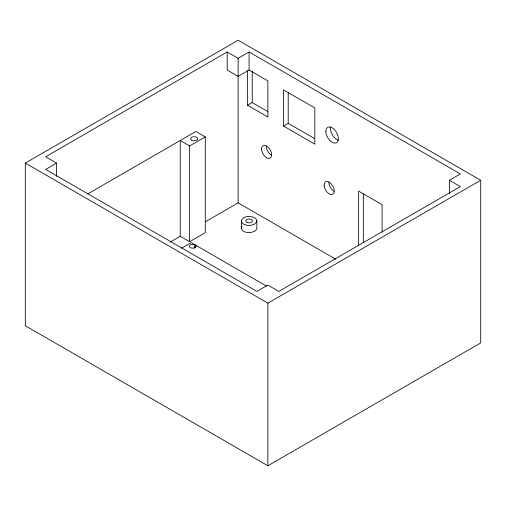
<?xml version="1.0" encoding="UTF-8"?>
<svg xmlns="http://www.w3.org/2000/svg" width="506" height="506" viewBox="0 0 506 506"><rect width="100%" height="100%" fill="white"/><g stroke="black" fill="none" stroke-linecap="round" stroke-linejoin="round"><path stroke-width="0.76" d="M241.343 220.926C242.829 215.657 250.47 215.657 254.562 217.763A7.748 4.472 0 0 1 256.567 222.083L254.562 224.088L251.09 225.246A7.748 4.472 0 0 1 242.38 223.165L241.343 220.926L241.343 228.155L242.38 230.388A7.748 4.472 0 0 0 251.09 232.475L254.562 231.318L256.567 229.313A7.748 4.472 0 0 0 256.833 228.155L256.833 220.926M241.343 228.155L241.602 226.998M25.3 163.096L238.13 40.221L480.7 180.269L480.7 342.904L267.87 465.779L25.3 325.731L25.3 163.096L267.87 303.145L480.7 180.269M449.404 193.621L449.404 180.269L460.359 173.944L249.085 51.966L238.13 58.291L227.181 51.966L45.641 156.771L56.596 163.096L56.596 176.455M56.596 163.096L45.641 169.421L256.915 291.399L267.87 285.074L278.819 291.399L460.359 186.587L449.404 180.269M247.523 70.707L247.523 105.273L267.87 117.019L267.87 80.878L249.085 70.037L238.13 76.362L227.181 70.037L227.181 51.966M87.456 194.076L195.879 131.478L205.272 136.898L205.272 232.671L189.617 241.71L180.231 236.283L169.997 242.191M247.523 105.273L252.216 102.566L267.813 111.567M180.231 236.283L180.231 140.51L189.617 145.93L205.272 136.898M283.518 126.057L314.814 144.128L314.814 107.987L283.518 89.916L283.518 126.057L288.211 123.344L314.745 138.663M205.423 221.742L238.13 202.855L335.914 259.312M181.629 248.13L191.186 242.608L266.567 286.13M241.261 226.346L241.836 226.675M382.106 232.159L382.106 204.664L358.634 191.11L358.634 245.321M363.327 193.899L363.327 242.608M288.211 92.706L288.211 123.344M267.87 303.145L267.87 465.779M252.216 71.137L252.216 102.566M249.085 51.966L249.085 70.037M238.13 58.291L238.13 202.855M195.095 247.965L195.095 244.872A3.321 1.916 0 0 1 195.145 247.554A3.321 1.916 0 0 1 190.496 247.63A3.321 1.916 0 0 1 190.269 244.955L190.92 244.626A3.321 1.916 0 0 1 194.949 244.79L194.949 247.889M189.617 145.93L189.617 241.71M271.311 155.064A7.192 4.156 60 0 1 266.226 146.253M333.909 191.205A7.192 4.156 60 0 1 328.824 182.394M338.413 140.232A8.855 5.111 60 0 1 330.747 126.949M247.428 222.583A3.321 1.916 0 0 0 252.405 220.926A3.321 1.916 0 0 0 247.428 219.269A3.321 1.916 0 0 0 247.428 222.583M325.839 131.408A8.855 5.111 60 0 0 335.231 143.09A8.855 5.111 60 0 0 335.231 130.573A8.855 5.111 60 0 0 325.839 131.408M261.532 148.966A7.192 4.156 60 0 0 269.16 158.454A7.192 4.156 60 0 0 269.16 148.283A7.192 4.156 60 0 0 261.532 148.966M324.131 185.107A7.192 4.156 60 0 0 331.759 194.595A7.192 4.156 60 0 0 331.759 184.424A7.192 4.156 60 0 0 324.131 185.107M191.685 140.187A3.542 2.043 0 0 0 197.612 139.27A3.542 2.043 0 0 0 193.273 136.765A3.542 2.043 0 0 0 191.685 140.187"/></g></svg>
